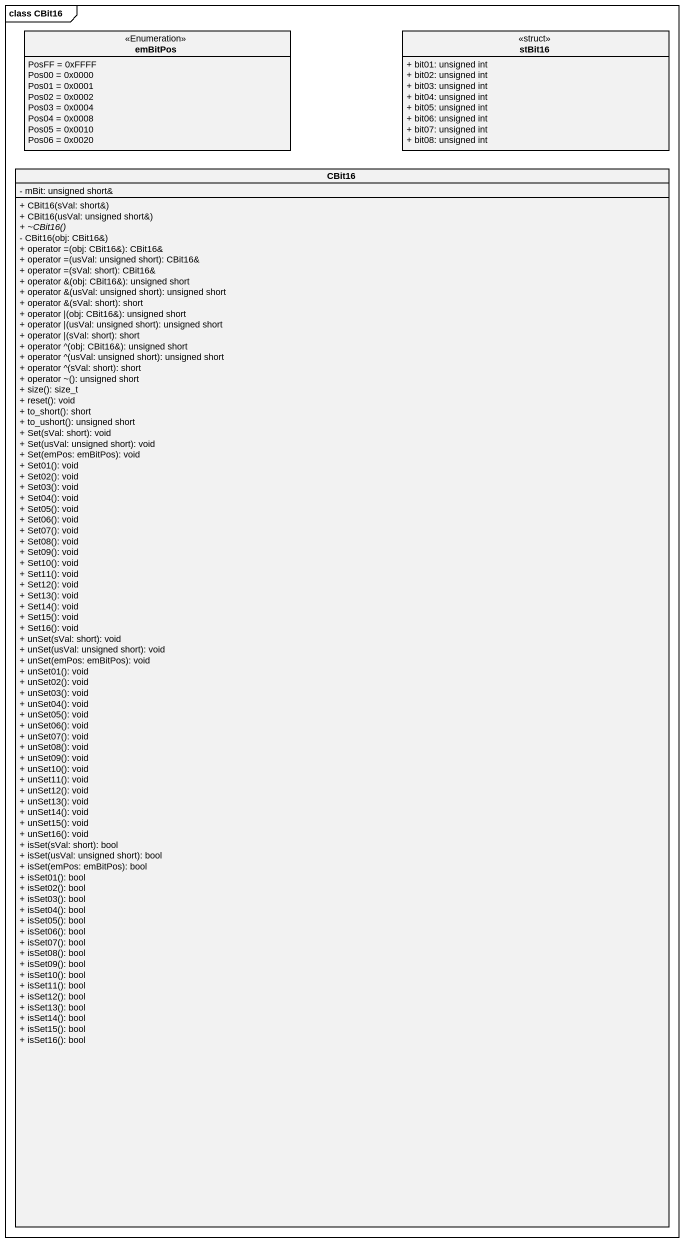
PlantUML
@startuml
mainframe class CBit16
hide circle
hide empty members
skinparam classAttributeIconSize 0
enum emBitPos <<Enumeration>> {
  PosFF = 0xFFFF
  Pos00 = 0x0000
  Pos01 = 0x0001
  Pos02 = 0x0002
  Pos03 = 0x0004
  Pos04 = 0x0008
  Pos05 = 0x0010
  Pos06 = 0x0020
}
class stBit16 <<struct>> {
  + bit01: unsigned int
  + bit02: unsigned int
  + bit03: unsigned int
  + bit04: unsigned int
  + bit05: unsigned int
  + bit06: unsigned int
  + bit07: unsigned int
  + bit08: unsigned int
}
class CBit16 {
  - mBit: unsigned short&
  + CBit16(sVal: short&)
  + CBit16(usVal: unsigned short&)
  {abstract} + ~CBit16()
  - CBit16(obj: CBit16&)
  + operator =(obj: CBit16&): CBit16&
  + operator =(usVal: unsigned short): CBit16&
  + operator =(sVal: short): CBit16&
  + operator &(obj: CBit16&): unsigned short
  + operator &(usVal: unsigned short): unsigned short
  + operator &(sVal: short): short
  + operator |(obj: CBit16&): unsigned short
  + operator |(usVal: unsigned short): unsigned short
  + operator |(sVal: short): short
  + operator ^(obj: CBit16&): unsigned short
  + operator ^(usVal: unsigned short): unsigned short
  + operator ^(sVal: short): short
  + operator ~(): unsigned short
  + size(): size_t
  + reset(): void
  + to_short(): short
  + to_ushort(): unsigned short
  + Set(sVal: short): void
  + Set(usVal: unsigned short): void
  + Set(emPos: emBitPos): void
  + Set01(): void
  + Set02(): void
  + Set03(): void
  + Set04(): void
  + Set05(): void
  + Set06(): void
  + Set07(): void
  + Set08(): void
  + Set09(): void
  + Set10(): void
  + Set11(): void
  + Set12(): void
  + Set13(): void
  + Set14(): void
  + Set15(): void
  + Set16(): void
  + unSet(sVal: short): void
  + unSet(usVal: unsigned short): void
  + unSet(emPos: emBitPos): void
  + unSet01(): void
  + unSet02(): void
  + unSet03(): void
  + unSet04(): void
  + unSet05(): void
  + unSet06(): void
  + unSet07(): void
  + unSet08(): void
  + unSet09(): void
  + unSet10(): void
  + unSet11(): void
  + unSet12(): void
  + unSet13(): void
  + unSet14(): void
  + unSet15(): void
  + unSet16(): void
  + isSet(sVal: short): bool
  + isSet(usVal: unsigned short): bool
  + isSet(emPos: emBitPos): bool
  + isSet01(): bool
  + isSet02(): bool
  + isSet03(): bool
  + isSet04(): bool
  + isSet05(): bool
  + isSet06(): bool
  + isSet07(): bool
  + isSet08(): bool
  + isSet09(): bool
  + isSet10(): bool
  + isSet11(): bool
  + isSet12(): bool
  + isSet13(): bool
  + isSet14(): bool
  + isSet15(): bool
  + isSet16(): bool
}
@enduml
